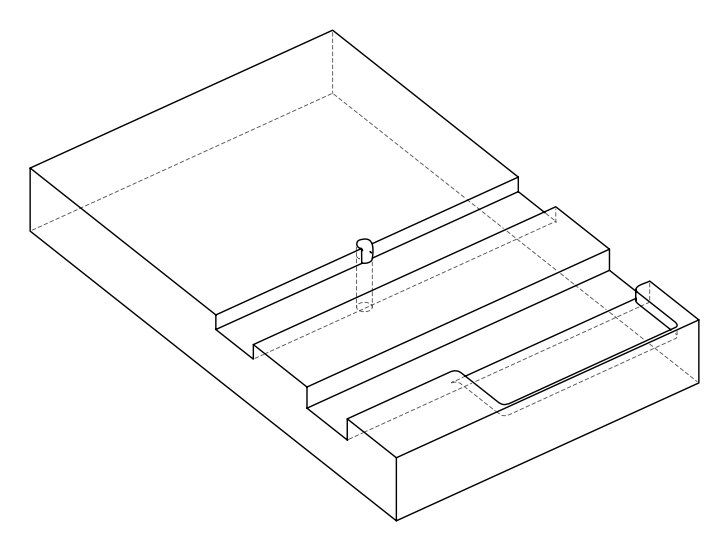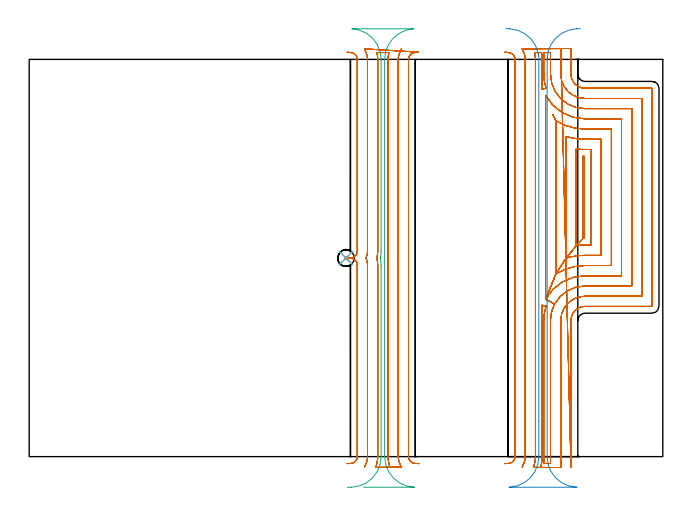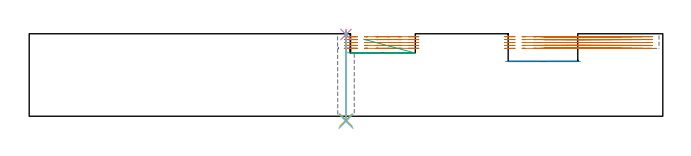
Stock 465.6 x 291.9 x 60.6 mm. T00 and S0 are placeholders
(PLAN: 6 operations, 4 tool changes, 67.2 min)
(1 MILL_OPEN_POCKET | POCKET_OPEN | NXT0201_013 | Follow Part, ap 2.5, ae 75% | 63.25 min | 418144 mm3)
(2 MILL_RECTANGULAR_SLOT | SLOT_RECTANGULAR | UGT0201_009 | Follow Part, ap 11.25, ae 75% | 1.73 min | 143317 mm3)
(3 MILL_RECTANGULAR_SLOT_1 | SLOT_RECTANGULAR_1 | UGT0201_009 | Follow Part, ap 11.25, ae 75% | 1.7 min | 45903 mm3)
(4 SPOT_DRILL | STEP1HOLE | NXT0321_9005460120000 | 0.03 min | 0 mm3)
(5 DRILL_THROUGH_HOLE_INTO_CENTER | STEP1HOLE | NXT0301_042 | 0.26 min | 1890 mm3)
(6 DRILL_TO_ENLARGE_THROUGH_HOLE | STEP1HOLE | NXT0301_092 | 0.27 min | 3765 mm3)
(TOOL NXT0201_013 | ENDMILL 10mm | D10 FL30 Z4)
(TOOL UGT0201_009 | End Mill 45 mm | D45 FL63 Z6)
(TOOL NXT0321_9005460120000 | NC Spot Drill, 142deg, 12mm, Carbide, Uncoated | D12 PA142 FL30 Z2)
(TOOL NXT0301_042 | Carbide Drill 7.1mm [860.1-0710-057A1-MM 2214] | D7.1 PA140 FL85 Z2)
(TOOL NXT0301_092 | Carbide Drill 12.1mm [860.1-1210-061A1-MM 2214] | D12.1 PA140 FL77 Z2)
(OP 1 MILL_OPEN_POCKET)
G17 G21 G94 G90
T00 M6
G54
G17 G0 G90 X265.085 Y-7.905 S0 M3
G43 Z70.6 H0
Z58.46
G94 G1 X264.335 Y-5. F250.
G2 X263.7 Y0. R20. F500.
G1 Y291.9
G2 X264.335 Y296.9 R20.
G1 X255.465
G2 X256.1 Y291.9 R20.
G1 Y151.09
G2 X255.415 Y145.9 R20.
X256.1 Y140.71 R20.
G1 Y0.
G2 X255.465 Y-5. R20.
G1 X254.715 Y-7.905 F250.
X273.444 Y-7.75
X272.244 Y-5.
G2 X271.2 Y0. R12.5 F500.
G1 Y291.9
G2 X272.244 Y296.9 R12.5
G1 X273.444 Y299.65 F250.
G0 Z70.6
X286.378 Y-5.18
Z58.46
G1 X283.384 Y-4.99
G2 X278.7 Y0. R5. F500.
G1 Y291.9
G2 X283.153 Y296.87 R5.
G1 X286.135 Y297.198 F250.
X246.356 Y299.65
X247.556 Y296.9
G2 X248.6 Y291.9 R12.5 F500.
G1 Y151.09
G2 X247.472 Y145.9 R12.5
X248.6 Y140.71 R12.5
G1 Y0.
G2 X247.556 Y-5. R12.5
G1 X246.356 Y-7.75 F250.
G0 Z70.6
X233.665 Y297.198
Z58.46
G1 X236.647 Y296.87
G2 X241.1 Y291.9 R5. F500.
G1 Y151.09
G2 X233.417 Y146.87 R5.
G3 X233.417 Y144.93 R-1.15
G2 X241.1 Y140.71 R5.
G1 Y0.
G2 X236.416 Y-4.99 R5.
G1 X233.422 Y-5.18 F250.
G0 X265.085 Y-7.905 Z56.32
G1 X264.335 Y-5.
G2 X263.7 Y0. R20. F500.
G1 Y291.9
G2 X264.335 Y296.9 R20.
G1 X255.465
G2 X256.1 Y291.9 R20.
G1 Y151.09
G2 X255.415 Y145.9 R20.
X256.1 Y140.71 R20.
G1 Y0.
G2 X255.465 Y-5. R20.
G1 X254.715 Y-7.905 F250.
X273.444 Y-7.75
X272.244 Y-5.
G2 X271.2 Y0. R12.5 F500.
G1 Y291.9
G2 X272.244 Y296.9 R12.5
G1 X273.444 Y299.65 F250.
G0 Z70.6
X286.378 Y-5.18
Z56.32
G1 X283.384 Y-4.99
G2 X278.7 Y0. R5. F500.
G1 Y291.9
G2 X283.153 Y296.87 R5.
G1 X286.135 Y297.198 F250.
X246.356 Y299.65
X247.556 Y296.9
G2 X248.6 Y291.9 R12.5 F500.
G1 Y151.09
G2 X247.472 Y145.9 R12.5
X248.6 Y140.71 R12.5
G1 Y0.
G2 X247.556 Y-5. R12.5
G1 X246.356 Y-7.75 F250.
G0 Z70.6
X233.665 Y297.198
Z56.32
G1 X236.647 Y296.87
G2 X241.1 Y291.9 R5. F500.
G1 Y151.09
G2 X233.417 Y146.87 R5.
G3 X233.417 Y144.93 R-1.15
G2 X241.1 Y140.71 R5.
G1 Y0.
G2 X236.416 Y-4.99 R5.
G1 X233.422 Y-5.18 F250.
G0 X265.085 Y-7.905 Z54.18
G1 X264.335 Y-5.
G2 X263.7 Y0. R20. F500.
G1 Y291.9
G2 X264.335 Y296.9 R20.
G1 X255.465
G2 X256.1 Y291.9 R20.
G1 Y151.09
G2 X255.415 Y145.9 R20.
X256.1 Y140.71 R20.
G1 Y0.
G2 X255.465 Y-5. R20.
G1 X254.715 Y-7.905 F250.
X273.444 Y-7.75
X272.244 Y-5.
G2 X271.2 Y0. R12.5 F500.
G1 Y291.9
G2 X272.244 Y296.9 R12.5
G1 X273.444 Y299.65 F250.
G0 Z70.6
X286.378 Y-5.18
Z54.18
G1 X283.384 Y-4.99
G2 X278.7 Y0. R5. F500.
G1 Y291.9
G2 X283.153 Y296.87 R5.
G1 X286.135 Y297.198 F250.
X246.356 Y299.65
X247.556 Y296.9
G2 X248.6 Y291.9 R12.5 F500.
G1 Y151.09
G2 X247.472 Y145.9 R12.5
X248.6 Y140.71 R12.5
G1 Y0.
G2 X247.556 Y-5. R12.5
G1 X246.356 Y-7.75 F250.
G0 Z70.6
X233.665 Y297.198
Z54.18
G1 X236.647 Y296.87
G2 X241.1 Y291.9 R5. F500.
G1 Y151.09
G2 X233.417 Y146.87 R5.
G3 X233.417 Y144.93 R-1.15
G2 X241.1 Y140.71 R5.
G1 Y0.
G2 X236.416 Y-4.99 R5.
G1 X233.422 Y-5.18 F250.
G0 X265.085 Y-7.905 Z52.04
G1 X264.335 Y-5.
G2 X263.7 Y0. R20. F500.
G1 Y291.9
G2 X264.335 Y296.9 R20.
G1 X255.465
G2 X256.1 Y291.9 R20.
G1 Y151.09
G2 X255.415 Y145.9 R20.
X256.1 Y140.71 R20.
G1 Y0.
G2 X255.465 Y-5. R20.
G1 X254.715 Y-7.905 F250.
X273.444 Y-7.75
X272.244 Y-5.
G2 X271.2 Y0. R12.5 F500.
G1 Y291.9
G2 X272.244 Y296.9 R12.5
G1 X273.444 Y299.65 F250.
G0 Z70.6
X286.378 Y-5.18
Z52.04
G1 X283.384 Y-4.99
G2 X278.7 Y0. R5. F500.
G1 Y291.9
G2 X283.153 Y296.87 R5.
G1 X286.135 Y297.198 F250.
X246.356 Y299.65
X247.556 Y296.9
G2 X248.6 Y291.9 R12.5 F500.
G1 Y151.09
G2 X247.472 Y145.9 R12.5
X248.6 Y140.71 R12.5
G1 Y0.
G2 X247.556 Y-5. R12.5
G1 X246.356 Y-7.75 F250.
G0 Z70.6
X233.665 Y297.198
Z52.04
G1 X236.647 Y296.87
G2 X241.1 Y291.9 R5. F500.
G1 Y151.09
G2 X233.417 Y146.87 R5.
G3 X233.417 Y144.93 R-1.15
G2 X241.1 Y140.71 R5.
G1 Y0.
G2 X236.416 Y-4.99 R5.
G1 X233.422 Y-5.18 F250.
G0 X265.085 Y-7.905 Z49.9
G1 X264.335 Y-5.
G2 X263.7 Y0. R20. F500.
G1 Y291.9
G2 X264.335 Y296.9 R20.
G1 X255.465
G2 X256.1 Y291.9 R20.
G1 Y151.09
G2 X255.415 Y145.9 R20.
X256.1 Y140.71 R20.
G1 Y0.
G2 X255.465 Y-5. R20.
G1 X254.715 Y-7.905 F250.
X273.444 Y-7.75
X272.244 Y-5.
G2 X271.2 Y0. R12.5 F500.
G1 Y291.9
G2 X272.244 Y296.9 R12.5
G1 X273.444 Y299.65 F250.
G0 Z70.6
X286.378 Y-5.18
Z49.9
G1 X283.384 Y-4.99
G2 X278.7 Y0. R5. F500.
G1 Y291.9
G2 X283.153 Y296.87 R5.
G1 X286.135 Y297.198 F250.
X246.356 Y299.65
X247.556 Y296.9
G2 X248.6 Y291.9 R12.5 F500.
G1 Y151.09
G2 X247.472 Y145.9 R12.5
X248.6 Y140.71 R12.5
G1 Y0.
G2 X247.556 Y-5. R12.5
G1 X246.356 Y-7.75 F250.
G0 Z70.6
X233.665 Y297.198
Z49.9
G1 X236.647 Y296.87
G2 X241.1 Y291.9 R5. F500.
G1 Y151.09
G2 X233.417 Y146.87 R5.
G3 X233.417 Y144.93 R-1.15
G2 X241.1 Y140.71 R5.
G1 Y0.
G2 X236.416 Y-4.99 R5.
G1 X233.422 Y-5.18 F250.
G0 Z70.6
X375.895 Y-7.939
Z58.46
G1 X376.495 Y-5.
G3 X377. Y0. R25. F500.
G1 Y111.282
G3 X379.991 Y110.636 R5.
X378.1 Y100.1 R30.3
G1 Y-5.
X383.1
Y100.1
G2 X386.108 Y112.065 R25.3
G1 X379.5 Y115.612
X387. Y134.249
X394.5 Y145.834
X402. Y155.028
X407. Y160.384
G2 X407.8 Y160.397 R60.3
G1 Y220.703
G2 X407. Y220.716 R60.3
G1 Y160.384
X402. Y155.028
G2 X408.4 Y155.4 R55.3
G1 X412.8
Y225.7
X408.4
G2 X402. Y226.072 R55.3
G1 Y155.028
X394.5 Y145.834
G2 X408.4 Y147.9 R47.8
G1 X420.3
Y233.2
X408.4
G2 X394.5 Y235.266 R47.8
G1 Y145.834
X387. Y134.249
G2 X408.4 Y140.4 R40.3
G1 X427.8
Y240.7
X408.4
G2 X387. Y246.851 R40.3
G1 X384.633 Y251.431
X387. Y246.851
Y134.249
X379.5 Y115.612
G2 X408.4 Y132.9 R32.8
G1 X435.3
Y248.2
X408.4
G2 X379.5 Y265.488 R32.8
G1 Y115.612
X386.108 Y112.065
G2 X408.4 Y125.4 R25.3
G1 X442.8
Y255.7
X408.4
G2 X383.1 Y281. R25.3
G1 Y296.9
X378.1
Y281.
G3 X379.991 Y270.464 R30.3
X377. Y269.818 R5.
G1 Y291.9
G3 X376.495 Y296.9 R25.
G1 X371.365
G2 X372. Y291.9 R20.
G1 Y0.
G2 X371.365 Y-5. R20.
G1 X370.615 Y-7.905 F250.
X390.6 Y-8.
Y-5.
Y100.1 F500.
G2 X408.4 Y117.9 R17.8
G1 X450.3
Y263.2
X408.4
G2 X390.6 Y281. R17.8
G1 Y296.9
Y299.9 F250.
X398.1 Y-8. F500.
Y-5. F250.
Y100.1 F500.
G2 X408.4 Y110.4 R10.3
G1 X457.5
G3 X457.8 Y110.7 R0.3
G1 Y270.4
G3 X457.5 Y270.7 R0.3
G1 X408.4
G2 X398.1 Y281. R10.3
G1 Y296.9
Y299.9 F250.
X362.256 Y299.65
X363.456 Y296.9
G2 X364.5 Y291.9 R12.5 F500.
G1 Y0.
G2 X363.456 Y-5. R12.5
G1 X362.256 Y-7.75 F250.
G0 Z70.6
X349.565 Y297.198
Z58.46
G1 X352.547 Y296.87
G2 X357. Y291.9 R5. F500.
G1 Y0.
G2 X352.316 Y-4.99 R5.
G1 X349.322 Y-5.18 F250.
G0 X375.895 Y-7.939 Z56.32
G1 X376.495 Y-5.
G3 X377. Y0. R25. F500.
G1 Y111.282
G3 X379.991 Y110.636 R5.
X378.1 Y100.1 R30.3
G1 Y-5.
X383.1
Y100.1
G2 X386.108 Y112.065 R25.3
G1 X379.5 Y115.612
X387. Y134.249
X394.5 Y145.834
X402. Y155.028
X407. Y160.384
G2 X407.8 Y160.397 R60.3
G1 Y220.703
G2 X407. Y220.716 R60.3
G1 Y160.384
X402. Y155.028
G2 X408.4 Y155.4 R55.3
G1 X412.8
Y225.7
X408.4
G2 X402. Y226.072 R55.3
G1 Y155.028
X394.5 Y145.834
G2 X408.4 Y147.9 R47.8
G1 X420.3
Y233.2
X408.4
G2 X394.5 Y235.266 R47.8
G1 Y145.834
X387. Y134.249
G2 X408.4 Y140.4 R40.3
G1 X427.8
Y240.7
X408.4
G2 X387. Y246.851 R40.3
G1 X384.633 Y251.431
X387. Y246.851
Y134.249
X379.5 Y115.612
G2 X408.4 Y132.9 R32.8
G1 X435.3
Y248.2
X408.4
G2 X379.5 Y265.488 R32.8
G1 Y115.612
X386.108 Y112.065
G2 X408.4 Y125.4 R25.3
G1 X442.8
Y255.7
X408.4
G2 X383.1 Y281. R25.3
G1 Y296.9
X378.1
Y281.
G3 X379.991 Y270.464 R30.3
X377. Y269.818 R5.
G1 Y291.9
G3 X376.495 Y296.9 R25.
G1 X371.365
G2 X372. Y291.9 R20.
G1 Y0.
G2 X371.365 Y-5. R20.
G1 X370.615 Y-7.905 F250.
X390.6 Y-8.
Y-5.
Y100.1 F500.
G2 X408.4 Y117.9 R17.8
G1 X450.3
Y263.2
X408.4
G2 X390.6 Y281. R17.8
G1 Y296.9
Y299.9 F250.
X398.1 Y-8. F500.
Y-5. F250.
Y100.1 F500.
G2 X408.4 Y110.4 R10.3
G1 X457.5
G3 X457.8 Y110.7 R0.3
G1 Y270.4
G3 X457.5 Y270.7 R0.3
G1 X408.4
G2 X398.1 Y281. R10.3
G1 Y296.9
Y299.9 F250.
X362.256 Y299.65
X363.456 Y296.9
G2 X364.5 Y291.9 R12.5 F500.
G1 Y0.
G2 X363.456 Y-5. R12.5
G1 X362.256 Y-7.75 F250.
G0 Z70.6
X349.565 Y297.198
Z56.32
G1 X352.547 Y296.87
G2 X357. Y291.9 R5. F500.
G1 Y0.
G2 X352.316 Y-4.99 R5.
G1 X349.322 Y-5.18 F250.
G0 X375.895 Y-7.939 Z54.18
G1 X376.495 Y-5.
G3 X377. Y0. R25. F500.
G1 Y111.282
G3 X379.991 Y110.636 R5.
X378.1 Y100.1 R30.3
G1 Y-5.
X383.1
Y100.1
G2 X386.108 Y112.065 R25.3
G1 X379.5 Y115.612
X387. Y134.249
X394.5 Y145.834
X402. Y155.028
X407. Y160.384
G2 X407.8 Y160.397 R60.3
G1 Y220.703
G2 X407. Y220.716 R60.3
G1 Y160.384
X402. Y155.028
G2 X408.4 Y155.4 R55.3
G1 X412.8
Y225.7
X408.4
G2 X402. Y226.072 R55.3
G1 Y155.028
X394.5 Y145.834
G2 X408.4 Y147.9 R47.8
G1 X420.3
Y233.2
X408.4
G2 X394.5 Y235.266 R47.8
G1 Y145.834
X387. Y134.249
G2 X408.4 Y140.4 R40.3
G1 X427.8
Y240.7
X408.4
G2 X387. Y246.851 R40.3
G1 X384.633 Y251.431
X387. Y246.851
Y134.249
X379.5 Y115.612
G2 X408.4 Y132.9 R32.8
G1 X435.3
Y248.2
X408.4
G2 X379.5 Y265.488 R32.8
G1 Y115.612
X386.108 Y112.065
G2 X408.4 Y125.4 R25.3
G1 X442.8
Y255.7
X408.4
G2 X383.1 Y281. R25.3
G1 Y296.9
X378.1
Y281.
G3 X379.991 Y270.464 R30.3
X377. Y269.818 R5.
G1 Y291.9
G3 X376.495 Y296.9 R25.
G1 X371.365
G2 X372. Y291.9 R20.
G1 Y0.
G2 X371.365 Y-5. R20.
G1 X370.615 Y-7.905 F250.
X390.6 Y-8.
Y-5.
Y100.1 F500.
G2 X408.4 Y117.9 R17.8
G1 X450.3
Y263.2
X408.4
G2 X390.6 Y281. R17.8
G1 Y296.9
Y299.9 F250.
X398.1 Y-8. F500.
Y-5. F250.
Y100.1 F500.
G2 X408.4 Y110.4 R10.3
G1 X457.5
G3 X457.8 Y110.7 R0.3
G1 Y270.4
G3 X457.5 Y270.7 R0.3
G1 X408.4
G2 X398.1 Y281. R10.3
G1 Y296.9
Y299.9 F250.
X362.256 Y299.65
X363.456 Y296.9
G2 X364.5 Y291.9 R12.5 F500.
G1 Y0.
G2 X363.456 Y-5. R12.5
G1 X362.256 Y-7.75 F250.
G0 Z70.6
X349.565 Y297.198
Z54.18
G1 X352.547 Y296.87
G2 X357. Y291.9 R5. F500.
G1 Y0.
G2 X352.316 Y-4.99 R5.
G1 X349.322 Y-5.18 F250.
G0 X375.895 Y-7.939 Z52.04
G1 X376.495 Y-5.
G3 X377. Y0. R25. F500.
G1 Y111.282
G3 X379.991 Y110.636 R5.
X378.1 Y100.1 R30.3
G1 Y-5.
X383.1
Y100.1
G2 X386.108 Y112.065 R25.3
G1 X379.5 Y115.612
X387. Y134.249
X394.5 Y145.834
X402. Y155.028
X407. Y160.384
G2 X407.8 Y160.397 R60.3
G1 Y220.703
G2 X407. Y220.716 R60.3
G1 Y160.384
X402. Y155.028
G2 X408.4 Y155.4 R55.3
G1 X412.8
Y225.7
X408.4
G2 X402. Y226.072 R55.3
G1 Y155.028
X394.5 Y145.834
G2 X408.4 Y147.9 R47.8
G1 X420.3
Y233.2
X408.4
G2 X394.5 Y235.266 R47.8
G1 Y145.834
X387. Y134.249
G2 X408.4 Y140.4 R40.3
G1 X427.8
Y240.7
X408.4
G2 X387. Y246.851 R40.3
G1 X384.633 Y251.431
X387. Y246.851
Y134.249
X379.5 Y115.612
G2 X408.4 Y132.9 R32.8
G1 X435.3
Y248.2
X408.4
G2 X379.5 Y265.488 R32.8
G1 Y115.612
X386.108 Y112.065
G2 X408.4 Y125.4 R25.3
G1 X442.8
Y255.7
X408.4
G2 X383.1 Y281. R25.3
G1 Y296.9
X378.1
Y281.
G3 X379.991 Y270.464 R30.3
X377. Y269.818 R5.
G1 Y291.9
G3 X376.495 Y296.9 R25.
G1 X371.365
G2 X372. Y291.9 R20.
G1 Y0.
G2 X371.365 Y-5. R20.
G1 X370.615 Y-7.905 F250.
X390.6 Y-8.
Y-5.
Y100.1 F500.
G2 X408.4 Y117.9 R17.8
G1 X450.3
Y263.2
X408.4
G2 X390.6 Y281. R17.8
G1 Y296.9
Y299.9 F250.
X398.1 Y-8. F500.
Y-5. F250.
Y100.1 F500.
G2 X408.4 Y110.4 R10.3
G1 X457.5
G3 X457.8 Y110.7 R0.3
G1 Y270.4
G3 X457.5 Y270.7 R0.3
G1 X408.4
G2 X398.1 Y281. R10.3
G1 Y296.9
Y299.9 F250.
X362.256 Y299.65
X363.456 Y296.9
G2 X364.5 Y291.9 R12.5 F500.
G1 Y0.
G2 X363.456 Y-5. R12.5
G1 X362.256 Y-7.75 F250.
G0 Z70.6
X349.565 Y297.198
Z52.04
G1 X352.547 Y296.87
G2 X357. Y291.9 R5. F500.
G1 Y0.
G2 X352.316 Y-4.99 R5.
G1 X349.322 Y-5.18 F250.
G0 X375.895 Y-7.939 Z49.9
G1 X376.495 Y-5.
G3 X377. Y0. R25. F500.
G1 Y111.282
G3 X379.991 Y110.636 R5.
X378.1 Y100.1 R30.3
G1 Y-5.
X383.1
Y100.1
G2 X386.108 Y112.065 R25.3
G1 X379.5 Y115.612
X387. Y134.249
X394.5 Y145.834
X402. Y155.028
X407. Y160.384
G2 X407.8 Y160.397 R60.3
G1 Y220.703
G2 X407. Y220.716 R60.3
G1 Y160.384
X402. Y155.028
G2 X408.4 Y155.4 R55.3
G1 X412.8
Y225.7
X408.4
G2 X402. Y226.072 R55.3
G1 Y155.028
X394.5 Y145.834
G2 X408.4 Y147.9 R47.8
G1 X420.3
Y233.2
X408.4
G2 X394.5 Y235.266 R47.8
G1 Y145.834
X387. Y134.249
G2 X408.4 Y140.4 R40.3
G1 X427.8
Y240.7
X408.4
G2 X387. Y246.851 R40.3
G1 X384.633 Y251.431
X387. Y246.851
Y134.249
X379.5 Y115.612
G2 X408.4 Y132.9 R32.8
G1 X435.3
Y248.2
X408.4
G2 X379.5 Y265.488 R32.8
G1 Y115.612
X386.108 Y112.065
G2 X408.4 Y125.4 R25.3
G1 X442.8
Y255.7
X408.4
G2 X383.1 Y281. R25.3
G1 Y296.9
X378.1
Y281.
G3 X379.991 Y270.464 R30.3
X377. Y269.818 R5.
G1 Y291.9
G3 X376.495 Y296.9 R25.
G1 X371.365
G2 X372. Y291.9 R20.
G1 Y0.
G2 X371.365 Y-5. R20.
G1 X370.615 Y-7.905 F250.
X390.6 Y-8.
Y-5.
Y100.1 F500.
G2 X408.4 Y117.9 R17.8
G1 X450.3
Y263.2
X408.4
G2 X390.6 Y281. R17.8
G1 Y296.9
Y299.9 F250.
X398.1 Y-8. F500.
Y-5. F250.
Y100.1 F500.
G2 X408.4 Y110.4 R10.3
G1 X457.5
G3 X457.8 Y110.7 R0.3
G1 Y270.4
G3 X457.5 Y270.7 R0.3
G1 X408.4
G2 X398.1 Y281. R10.3
G1 Y296.9
Y299.9 F250.
X362.256 Y299.65
X363.456 Y296.9
G2 X364.5 Y291.9 R12.5 F500.
G1 Y0.
G2 X363.456 Y-5. R12.5
G1 X362.256 Y-7.75 F250.
G0 Z70.6
X349.565 Y297.198
Z49.9
G1 X352.547 Y296.87
G2 X357. Y291.9 R5. F500.
G1 Y0.
G2 X352.316 Y-4.99 R5.
G1 X349.322 Y-5.18 F250.
G0 Z70.6
M5
M2
(OP 2 MILL_RECTANGULAR_SLOT)
G17 G21 G94 G90
T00 M6
G54
G17 G0 G90 X350.166 Y314.525 S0 M3
G43 Z70.6 H0
Z40.3
G94 G1 X353.162 Y314.37 F250.
G2 X374.113 Y296.057 R22.5 F500.
X374.5 Y291.9 R22.5 F388.
G1 Y26.081
Y0. F500.
G2 X352.671 Y-22.49 R22.5
G1 X402.429
G2 X380.6 Y0. R22.5
G1 Y291.9
G2 X401.938 Y314.37 R22.5
G1 X404.934 Y314.525 F250.
G0 Z70.6
M5
M2
(OP 3 MILL_RECTANGULAR_SLOT_1)
G17 G21 G94 G90
T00 M6
G54
G17 G0 G90 X245.719 Y-22.5 S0 M3
G43 Z70.6 H0
Z56.6
G94 G1 X283.029 Z46.603 F250.
Y-22.49 Z46.6
G2 X261.2 Y0. R22.5 F500.
G1 Y291.9
G2 X282.538 Y314.37 R22.5
G1 Y314.4
X237.262
Y314.37
G2 X258.6 Y291.9 R22.5
G1 Y151.09
G2 X257.993 Y145.9 R22.5
X258.6 Y140.71 R22.5
G1 Y0.
G2 X236.771 Y-22.49 R22.5
G1 X233.772 Y-22.579 F250.
G0 Z70.6
M5
M2
(OP 4 SPOT_DRILL)
G17 G21 G94 G90
T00 M6
G54
G17 G0 G90 X232.8 Y145.9 S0 M3
G43 Z70.6 H0
G94 G81 G98 Z60.071 F250. R63.6
G80
M5
M2
(OP 5 DRILL_THROUGH_HOLE_INTO_CENTER)
G17 G21 G94 G90
T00 M6
G54
G17 G0 G90 X232.8 Y145.9 S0 M3
G43 Z70.6 H1
G94 G73 G98 Z-2.792 F250. Q7.044 R62.6
G80
M5
M2
(OP 6 DRILL_TO_ENLARGE_THROUGH_HOLE)
G17 G21 G94 G90
T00 M6
G54
G17 G0 G90 X232.8 Y145.9 S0 M3
G43 Z70.6 H1
G94 G73 G98 Z-3.702 F250. Q10.717 R62.6
G80
M5
M2
